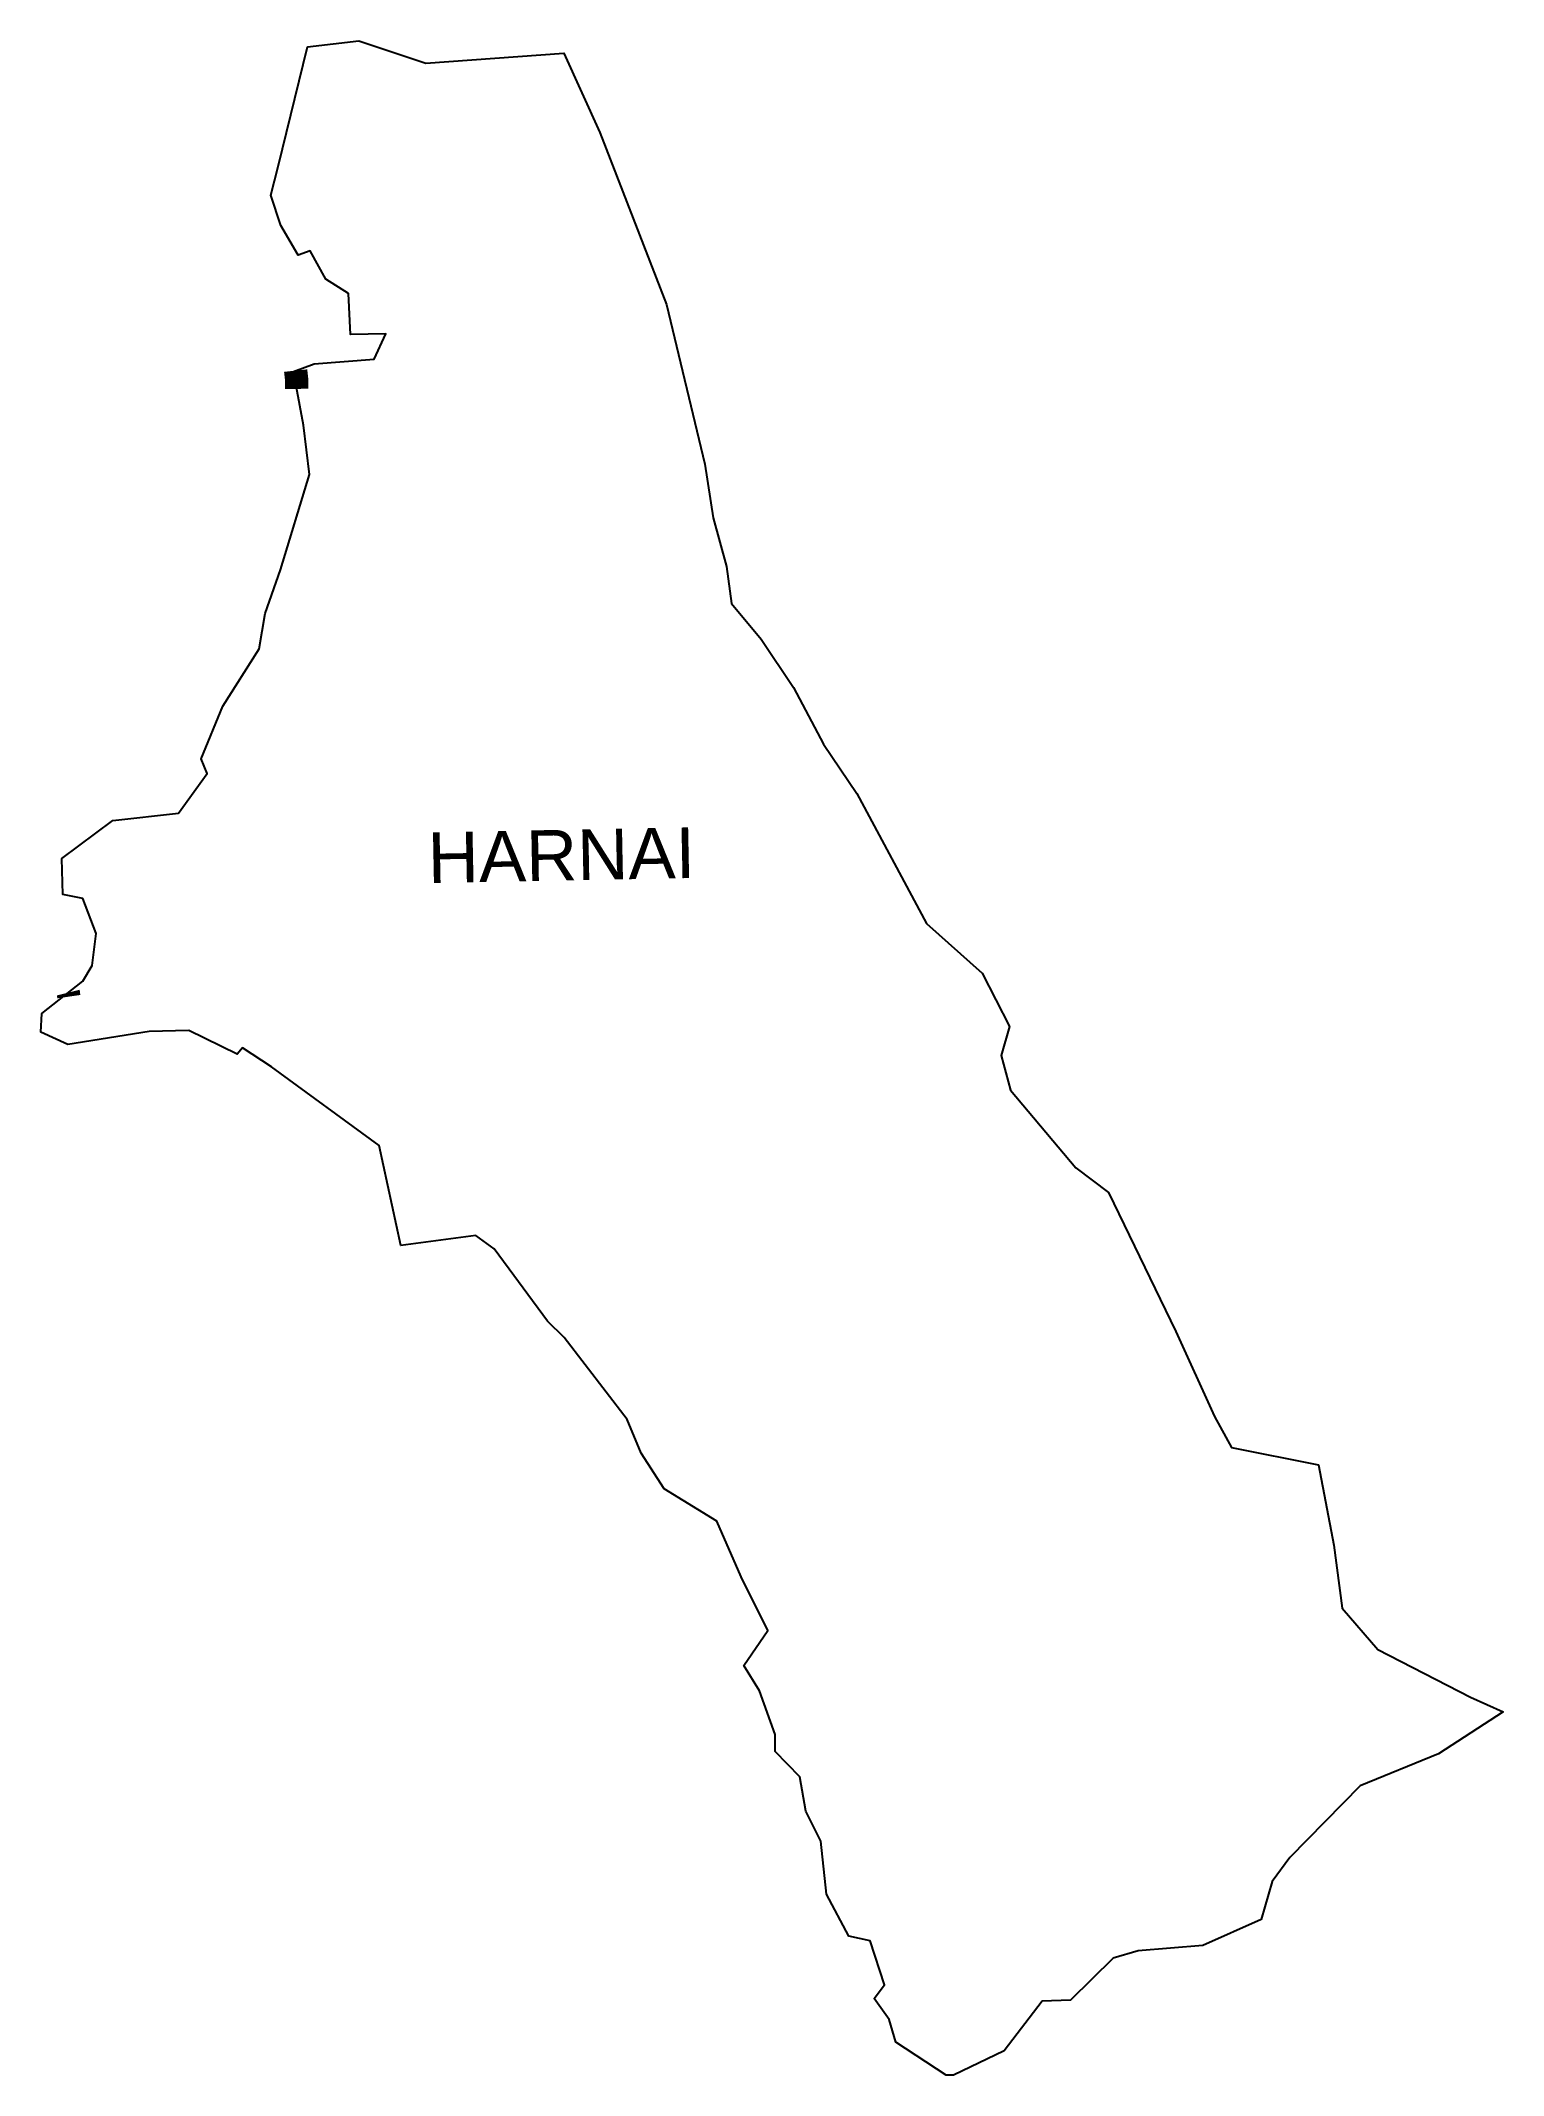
# Model space of a CAD drawing. Header units: metres. Extents: x 297505 to 300643, y 1968189 to 1972555.
import ezdxf

# ---------------------------------------------------------------- set-up
doc = ezdxf.new("R2010")
doc.units = ezdxf.units.M
doc.header["$MEASUREMENT"] = 0
doc.layers.add('ARTIFICIALLY PROTECTED', color=10, linetype='Continuous')
doc.layers.add('VILLAGE NAME', color=250, linetype='Continuous')
doc.styles.get("Standard").update_dxf_attribs({"font": 'simplex.shx'})

msp = doc.modelspace()

# ---------------------------------------------------------------- linework, layer by layer
at = {"color": 3, "flags": 128}
for points in [[(298331, 1972506.4), (298627.5, 1972528.3), (298704.4, 1972357.7), (298847.3, 1971988.9), (298929.5, 1971646.2), (298947.4, 1971531.2), (298976.4, 1971426.6), (298987.3, 1971347.1), (299050.5, 1971270.6), (299120.3, 1971166.9), (299184, 1971045.1), (299255.7, 1970939.6), (299405, 1970660.8), (299524.5, 1970554), (299583.3, 1970439.7), (299565.2, 1970377), (299585.7, 1970302.7), (299725.5, 1970136.1), (299795.4, 1970083), (299940.2, 1969785.1), (300023.1, 1969602.8), (300059.5, 1969536.1), (300246.1, 1969499.1), (300279.1, 1969326.5), (300297.2, 1969191.5), (300373.8, 1969102.3), (300572.2, 1968999.9), (300642.6, 1968968.9), (300503.9, 1968878.5), (300335.6, 1968809.8), (300184.4, 1968656.4), (300146.8, 1968604.8), (300122.9, 1968523.5), (299997.8, 1968467.3), (299859, 1968455.7), (299805.9, 1968440.3), (299713.9, 1968349.8), (299653.5, 1968347.7), (299572.2, 1968241.4), (299463.3, 1968189.2), (299447.8, 1968188.8), (299339.2, 1968260), (299325, 1968308.4), (299293.3, 1968353.5), (299315, 1968383.1), (299284.2, 1968477.7), (299239, 1968487.2), (299190.4, 1968577.2), (299178.6, 1968691.4), (299146.5, 1968755.6), (299133.8, 1968829.5), (299080.4, 1968883.6), (299080.9, 1968920.3), (299047.2, 1969014.1), (299013.4, 1969068.2), (299065, 1969143.2), (299007.4, 1969258.7), (298955.8, 1969377.8), (298842.5, 1969447.4), (298792.9, 1969523.7), (298763, 1969596), (298628.2, 1969772.4), (298592.3, 1969807.3), (298478, 1969962), (298438.2, 1969990.7), (298277.3, 1969969.3), (298230.9, 1970184.2), (298000.4, 1970352.9), (297938.1, 1970393.9), (297926.4, 1970379.7), (297822.6, 1970430.7), (297737.4, 1970429), (297563.1, 1970400.6), (297505.1, 1970427.1), (297507.2, 1970467.3), (297595.3, 1970536.6), (297615.5, 1970570.1), (297623.8, 1970639), (297595.6, 1970714.3), (297552.7, 1970722.9), (297550.3, 1970799.9), (297659.7, 1970881.4), (297800.9, 1970897.3), (297862.2, 1970982.3), (297849.4, 1971013.9), (297895.6, 1971126.8), (297973.8, 1971249.7), (297986.8, 1971325.5), (298019.5, 1971419.3), (298081.8, 1971624), (298069.1, 1971729.9), (298047.4, 1971845.2), (298091.5, 1971861.6), (298220.1, 1971871.6), (298245.1, 1971925.9), (298169.9, 1971924.7), (298165.5, 1972012.4), (298117, 1972042.8), (298082.9, 1972103.7), (298057.6, 1972094.6), (298020.2, 1972158.4), (297998.5, 1972223.6), (298014.1, 1972284.6), (298077.7, 1972541.6), (298187.3, 1972554.8)], [(298187.3, 1972554.8), (298331, 1972506.4)]]:
    msp.add_lwpolyline(points, dxfattribs=at)
at = {"layer": 'ARTIFICIALLY PROTECTED', "const_width": 50, "flags": 128}
for points in [[(298052, 1971846.9), (298054, 1971828.6), (298054.4, 1971807.6)], [(297565.4, 1970503.5), (297564.9, 1970506.9), (297564.3, 1970511.7), (297564.2, 1970512.1)]]:
    msp.add_lwpolyline(points, dxfattribs=at)

# ---------------------------------------------------------------- texts
at = {"layer": 'VILLAGE NAME', "insert": (298334.1, 1970855.9), "char_height": 108.748, "attachment_point": 1, "rotation": 1.1028}
msp.add_mtext_dynamic_manual_height_columns('{\\fArial|b0|i0|c0|p34;HARNAI}', width=1571.314, gutter_width=543.7, heights=[0], dxfattribs=at)

doc.saveas('drawing.dxf')
